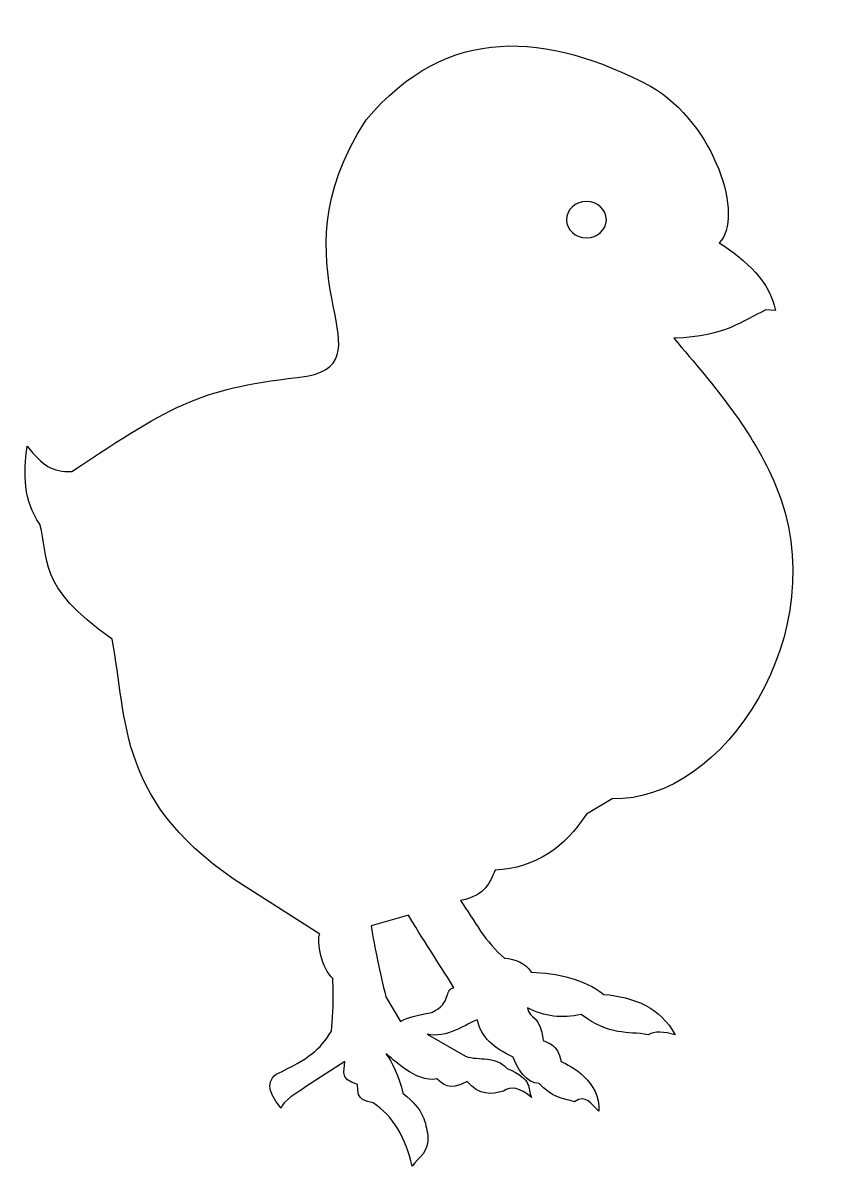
# Model space of a CAD drawing. Header units: centimetres. Extents: x -6.5 to 4, y -6 to 8.7.
import ezdxf

# ---------------------------------------------------------------- set-up
doc = ezdxf.new("R2010")
doc.units = ezdxf.units.CM
doc.header["$MEASUREMENT"] = 0
doc.layers.add('Layer 1', color=7, linetype='Continuous')

msp = doc.modelspace()

# ---------------------------------------------------------------- linework, layer by layer
at = {"layer": 'Layer 1', "color": 40}
for points, knots in [([(-2.07619, 7.48863), (-3.32931, 5.55218), (-1.74505, 4.4135), (-2.83521, 4.19291), (-2.83521, 4.19291), (-4.19704, 4.03998), (-4.50668, 3.8677), (-5.85807, 2.97004), (-5.85807, 2.97004), (-6.11116, 2.96335), (-6.23018, 3.03942), (-6.43032, 3.29483), (-6.43032, 3.29483), (-6.48708, 2.93574), (-6.47378, 2.59282), (-6.27065, 2.2937), (-6.27065, 2.2937), (-6.13628, 1.85411), (-6.33386, 1.51555), (-5.34047, 0.81451), (-5.34047, 0.81451), (-5.13258, -0.22893), (-5.30286, -1.29913), (-3.61654, -2.37372), (-3.61654, -2.37372), (-3.61654, -2.37372), (-2.67065, -2.97647), (-2.67065, -2.97647), (-2.67065, -2.97647), (-2.7138, -3.06191), (-2.64582, -3.42907), (-2.50198, -3.5478), (-2.50198, -3.5478), (-2.48807, -3.95549), (-2.50802, -4.05848), (-2.521, -4.22414), (-2.521, -4.22414), (-2.66775, -4.46502), (-2.81043, -4.57574), (-3.23004, -4.77647), (-3.23004, -4.77647), (-3.38733, -4.89542), (-3.28747, -5.06836), (-3.16611, -5.21475), (-3.16611, -5.21475), (-3.15402, -5.12084), (-2.94962, -5.0058), (-2.8524, -4.94027), (-2.8524, -4.94027), (-2.8524, -4.94027), (-2.35024, -4.61333), (-2.35024, -4.61333), (-2.35024, -4.61333), (-2.34542, -4.74882), (-2.43434, -4.82936), (-2.18449, -4.9104), (-2.18449, -4.9104), (-2.19842, -5.12977), (-2.07826, -5.11447), (-1.9844, -5.14522), (-1.9844, -5.14522), (-1.73, -5.31451), (-1.56645, -5.58981), (-1.48252, -5.95799), (-1.48252, -5.95799), (-1.40021, -5.84131), (-1.26151, -5.78102), (-1.28243, -5.56111), (-1.28243, -5.56111), (-1.31161, -5.39842), (-1.32489, -5.23926), (-1.60202, -5.02146), (-1.60202, -5.02146), (-1.64968, -4.80921), (-1.74584, -4.60565), (-1.82396, -4.51466), (-1.82396, -4.51466), (-1.7345, -4.56642), (-1.44079, -4.88962), (-1.16833, -4.83681), (-1.16833, -4.83681), (-1.08128, -4.90016), (-1.02471, -4.99907), (-0.77476, -4.87236), (-0.77476, -4.87236), (-0.62014, -5.05603), (-0.46553, -5.03549), (-0.31091, -4.99556), (-0.31091, -4.99556), (-0.21971, -4.91871), (-0.09677, -4.95295), (0.05124, -5.07494), (0.05124, -5.07494), (-0.00724, -4.95542), (0.07999, -4.84915), (-0.26378, -4.7037), (-0.26378, -4.7037), (-0.41432, -4.53664), (-0.61837, -4.60494), (-0.79607, -4.5465), (-0.79607, -4.5465), (-0.79607, -4.5465), (-1.28993, -4.26089), (-1.28993, -4.26089), (-1.28993, -4.26089), (-1.04955, -4.32461), (-0.77544, -4.1237), (-0.64549, -4.07699), (-0.64549, -4.07699), (-0.60257, -4.30018), (-0.42594, -4.44696), (-0.18468, -4.55681), (-0.18468, -4.55681), (-0.14388, -4.68784), (-0.00523, -4.90436), (0.1488, -4.89386), (0.1488, -4.89386), (0.30038, -5.06981), (0.45197, -5.09011), (0.60355, -5.1295), (0.60355, -5.1295), (0.74787, -5.02667), (0.82322, -5.16526), (0.91397, -5.24994), (0.91397, -5.24994), (0.94531, -4.87486), (0.54961, -4.66799), (0.43157, -4.61191), (0.43157, -4.61191), (0.37506, -4.37714), (0.2832, -4.38986), (0.20006, -4.34154), (0.20006, -4.34154), (0.16738, -4.01136), (0.02173, -4.07847), (-0.00003, -3.92234), (-0.00003, -3.92234), (0.21466, -4.04037), (0.44563, -4.0607), (0.68871, -4.00833), (0.68871, -4.00833), (1.06229, -4.29016), (1.2797, -4.2206), (1.54943, -4.26878), (1.54943, -4.26878), (1.6329, -4.22118), (1.75492, -4.2314), (1.89504, -4.26878), (1.89504, -4.26878), (1.70801, -3.91695), (1.36337, -3.78247), (0.98057, -3.75119), (0.98057, -3.75119), (0.71888, -3.54639), (0.37886, -3.48059), (0.04791, -3.46511), (0.04791, -3.46511), (-0.0336, -3.33929), (-0.15721, -3.29767), (-0.29522, -3.28486), (-0.29522, -3.28486), (-0.53701, -3.0841), (-0.68758, -2.80191), (-0.86077, -2.54485), (-0.86077, -2.54485), (-0.51407, -2.47118), (-0.49523, -2.30384), (-0.41594, -2.15376), (-0.41594, -2.15376), (0.10168, -2.12551), (0.479, -1.86344), (0.75567, -1.4336), (0.75567, -1.4336), (0.75567, -1.4336), (1.08888, -1.23682), (1.08888, -1.23682), (1.08888, -1.23682), (2.51278, -1.28059), (3.97854, 0.91174), (3.18736, 2.7956), (3.18736, 2.7956), (2.89773, 3.48522), (2.41688, 4.05292), (1.87933, 4.68158), (1.87933, 4.68158), (2.57348, 4.71347), (2.74204, 4.90271), (3.06417, 5.04621), (3.06417, 5.04621), (3.06417, 5.04621), (3.18737, 5.03711), (3.18737, 5.03711), (3.18737, 5.03711), (3.11325, 5.41174), (2.81693, 5.67506), (2.4639, 5.91024), (2.4639, 5.91024), (2.78478, 6.22923), (2.41753, 7.43568), (1.58085, 7.92355), (1.58085, 7.92355), (0.24987, 8.61769), (-1.02958, 8.73584), (-2.07619, 7.48864), (-2.07619, 7.48864), (-2.07619, 7.48864), (-2.07619, 7.48863), (-2.07619, 7.48863)], [0, 0, 0, 0, 0.01886792, 0.01886792, 0.01886792, 0.01886792, 0.03773585, 0.03773585, 0.03773585, 0.03773585, 0.05660377, 0.05660377, 0.05660377, 0.05660377, 0.0754717, 0.0754717, 0.0754717, 0.0754717, 0.09433962, 0.09433962, 0.09433962, 0.09433962, 0.11320755, 0.11320755, 0.11320755, 0.11320755, 0.13207547, 0.13207547, 0.13207547, 0.13207547, 0.1509434, 0.1509434, 0.1509434, 0.1509434, 0.16981132, 0.16981132, 0.16981132, 0.16981132, 0.18867925, 0.18867925, 0.18867925, 0.18867925, 0.20754717, 0.20754717, 0.20754717, 0.20754717, 0.22641509, 0.22641509, 0.22641509, 0.22641509, 0.24528302, 0.24528302, 0.24528302, 0.24528302, 0.26415094, 0.26415094, 0.26415094, 0.26415094, 0.28301887, 0.28301887, 0.28301887, 0.28301887, 0.30188679, 0.30188679, 0.30188679, 0.30188679, 0.32075472, 0.32075472, 0.32075472, 0.32075472, 0.33962264, 0.33962264, 0.33962264, 0.33962264, 0.35849057, 0.35849057, 0.35849057, 0.35849057, 0.37735849, 0.37735849, 0.37735849, 0.37735849, 0.39622642, 0.39622642, 0.39622642, 0.39622642, 0.41509434, 0.41509434, 0.41509434, 0.41509434, 0.43396226, 0.43396226, 0.43396226, 0.43396226, 0.45283019, 0.45283019, 0.45283019, 0.45283019, 0.47169811, 0.47169811, 0.47169811, 0.47169811, 0.49056604, 0.49056604, 0.49056604, 0.49056604, 0.50943396, 0.50943396, 0.50943396, 0.50943396, 0.52830189, 0.52830189, 0.52830189, 0.52830189, 0.54716981, 0.54716981, 0.54716981, 0.54716981, 0.56603774, 0.56603774, 0.56603774, 0.56603774, 0.58490566, 0.58490566, 0.58490566, 0.58490566, 0.60377358, 0.60377358, 0.60377358, 0.60377358, 0.62264151, 0.62264151, 0.62264151, 0.62264151, 0.64150943, 0.64150943, 0.64150943, 0.64150943, 0.66037736, 0.66037736, 0.66037736, 0.66037736, 0.67924528, 0.67924528, 0.67924528, 0.67924528, 0.69811321, 0.69811321, 0.69811321, 0.69811321, 0.71698113, 0.71698113, 0.71698113, 0.71698113, 0.73584906, 0.73584906, 0.73584906, 0.73584906, 0.75471698, 0.75471698, 0.75471698, 0.75471698, 0.77358491, 0.77358491, 0.77358491, 0.77358491, 0.79245283, 0.79245283, 0.79245283, 0.79245283, 0.81132075, 0.81132075, 0.81132075, 0.81132075, 0.83018868, 0.83018868, 0.83018868, 0.83018868, 0.8490566, 0.8490566, 0.8490566, 0.8490566, 0.86792453, 0.86792453, 0.86792453, 0.86792453, 0.88679245, 0.88679245, 0.88679245, 0.88679245, 0.90566038, 0.90566038, 0.90566038, 0.90566038, 0.9245283, 0.9245283, 0.9245283, 0.9245283, 0.94339623, 0.94339623, 0.94339623, 0.94339623, 0.96226415, 0.96226415, 0.96226415, 0.96226415, 1, 1, 1, 1]), ([(0.75651, 6.4394), (0.89765, 6.4394), (1.01283, 6.33478), (1.01283, 6.20541), (1.01283, 6.20541), (1.01283, 6.07604), (0.89766, 5.97142), (0.75651, 5.97142), (0.75651, 5.97142), (0.61537, 5.97142), (0.50102, 6.07604), (0.50102, 6.20541), (0.50102, 6.20541), (0.50102, 6.33478), (0.61537, 6.4394), (0.75651, 6.4394)], [0, 0, 0, 0, 0.2, 0.2, 0.2, 0.2, 0.4, 0.4, 0.4, 0.4, 0.6, 0.6, 0.6, 0.6, 1, 1, 1, 1]), ([(-2.0124, -2.86916), (-2.0124, -2.86916), (-1.53143, -2.73441), (-1.53143, -2.73441), (-1.53143, -2.73441), (-1.25446, -3.18611), (-1.19311, -3.27311), (-0.94592, -3.6652), (-0.94592, -3.6652), (-1.08132, -3.69042), (-0.96787, -3.85957), (-1.232, -3.9827), (-1.232, -3.9827), (-1.43312, -4.02632), (-1.52805, -4.04128), (-1.63549, -4.09763), (-1.63549, -4.09763), (-1.63549, -4.09763), (-1.82235, -3.78261), (-1.82235, -3.78261), (-1.82235, -3.78261), (-1.90081, -3.46301), (-1.96233, -3.16036), (-2.0124, -2.86916)], [0, 0, 0, 0, 0.14285714, 0.14285714, 0.14285714, 0.14285714, 0.28571429, 0.28571429, 0.28571429, 0.28571429, 0.42857143, 0.42857143, 0.42857143, 0.42857143, 0.57142857, 0.57142857, 0.57142857, 0.57142857, 0.71428571, 0.71428571, 0.71428571, 0.71428571, 1, 1, 1, 1])]:
    msp.add_open_spline(points, degree=3, knots=knots, dxfattribs=at)

doc.saveas('drawing.dxf')
